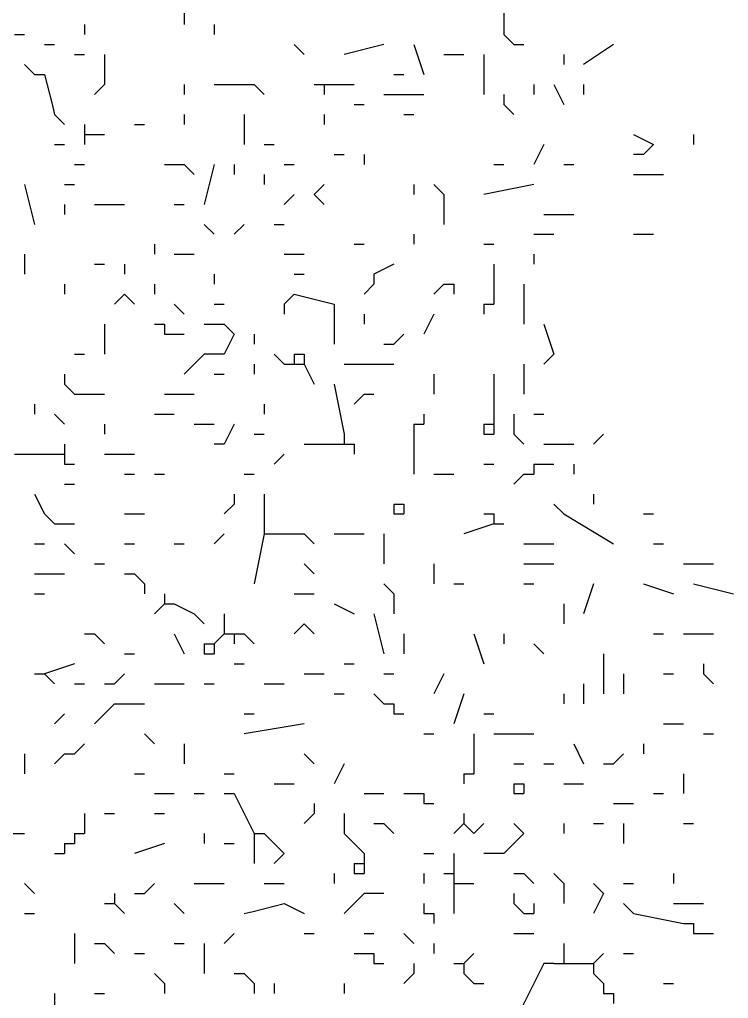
# Model space of a CAD drawing. Header units: inches. Extents: x 0 to 7.16, y 0 to 9.76.
# Drawn here: x 5.215 to 5.925, y 6.385 to 7.365 of the extents above; entities that cross this region are included whole.
import ezdxf

# ---------------------------------------------------------------- set-up
doc = ezdxf.new("R2010")
doc.units = ezdxf.units.IN
doc.header["$MEASUREMENT"] = 0

# ---------------------------------------------------------------- blocks, each defined once
blk = doc.blocks.new('drevoo')
at = {"linetype": 'Continuous'}
for points in [[(186.53022, -560.22012), (186.53022, -560.25012)], [(186.85022, -560.22012), (186.85022, -560.26012)], [(186.43022, -560.25012), (186.43022, -560.26012)], [(186.56022, -560.25012), (186.56022, -560.26012)], [(186.36022, -560.26012), (186.37022, -560.26012)], [(186.85022, -560.26012), (186.86022, -560.27012)], [(186.39022, -560.27012), (186.40022, -560.27012)], [(186.64022, -560.27012), (186.65022, -560.28012)], [(186.73022, -560.27012), (186.69022, -560.28012)], [(186.76022, -560.27012), (186.77022, -560.30012)], [(186.86022, -560.27012), (186.87022, -560.27012)], [(186.96022, -560.27012), (186.93022, -560.29012)], [(186.42022, -560.28012), (186.43022, -560.28012)], [(186.45022, -560.28012), (186.45022, -560.31012)], [(186.79022, -560.28012), (186.81022, -560.28012)], [(186.83022, -560.28012), (186.83022, -560.32012)], [(186.91022, -560.28012), (186.91022, -560.29012)], [(186.37022, -560.29012), (186.38022, -560.30012)], [(186.38022, -560.30012), (186.39022, -560.30012), (186.39822, -560.33112), (186.40022, -560.34012)], [(186.74022, -560.30012), (186.75022, -560.30012)], [(186.45022, -560.31012), (186.44022, -560.32012)], [(186.53022, -560.31012), (186.53022, -560.32012)], [(186.56022, -560.31012), (186.60022, -560.31012)], [(186.60022, -560.31012), (186.61022, -560.32012)], [(186.66022, -560.31012), (186.67022, -560.31012)], [(186.67022, -560.31012), (186.67022, -560.32012)], [(186.67022, -560.31012), (186.68022, -560.31012)], [(186.68022, -560.31012), (186.70022, -560.31012)], [(186.88022, -560.31012), (186.88022, -560.32012)], [(186.90022, -560.31012), (186.91022, -560.33012)], [(186.93022, -560.31012), (186.93022, -560.32012)], [(186.73022, -560.32012), (186.77022, -560.32012)], [(186.85022, -560.32012), (186.85022, -560.33012)], [(186.70022, -560.33012), (186.71022, -560.33012)], [(186.85022, -560.33012), (186.86022, -560.34012)], [(186.40022, -560.34012), (186.41022, -560.35012)], [(186.53022, -560.34012), (186.53022, -560.35012)], [(186.59022, -560.34012), (186.59022, -560.37012)], [(186.67022, -560.34012), (186.67022, -560.35012)], [(186.75022, -560.34012), (186.76022, -560.34012)], [(186.43022, -560.35012), (186.43022, -560.36012)], [(186.48022, -560.35012), (186.49022, -560.35012)], [(186.43022, -560.36012), (186.43022, -560.37012)], [(186.43022, -560.36012), (186.44022, -560.36012)], [(186.44022, -560.36012), (186.45022, -560.36012)], [(186.98022, -560.36012), (187.00022, -560.37012), (186.99022, -560.38012), (186.98022, -560.38012)], [(187.04022, -560.36012), (187.04022, -560.37012)], [(186.40022, -560.37012), (186.41022, -560.37012)], [(186.61022, -560.37012), (186.62022, -560.37012)], [(186.89022, -560.37012), (186.88022, -560.39012)], [(186.68022, -560.38012), (186.69022, -560.38012)], [(186.71022, -560.38012), (186.71022, -560.39012)], [(186.42022, -560.39012), (186.43022, -560.39012)], [(186.51022, -560.39012), (186.53022, -560.39012)], [(186.53022, -560.39012), (186.54022, -560.40012)], [(186.56022, -560.39012), (186.55022, -560.43012)], [(186.58022, -560.39012), (186.58022, -560.40012)], [(186.63022, -560.39012), (186.64022, -560.39012)], [(186.84022, -560.39012), (186.85022, -560.39012)], [(186.91022, -560.39012), (186.92022, -560.39012)], [(186.61022, -560.40012), (186.61022, -560.41012)], [(186.98022, -560.40012), (187.01022, -560.40012)], [(186.37022, -560.41012), (186.38022, -560.45012)], [(186.41022, -560.41012), (186.42022, -560.41012)], [(186.67022, -560.41012), (186.66022, -560.42012)], [(186.76022, -560.41012), (186.76022, -560.42012)], [(186.78022, -560.41012), (186.79022, -560.42012)], [(186.88022, -560.41012), (186.83022, -560.42012)], [(186.64022, -560.42012), (186.63022, -560.43012)], [(186.66022, -560.42012), (186.67022, -560.43012)], [(186.79022, -560.42012), (186.79022, -560.45012)], [(186.41022, -560.43012), (186.41022, -560.44012)], [(186.44022, -560.43012), (186.47022, -560.43012)], [(186.52022, -560.43012), (186.53022, -560.43012)], [(186.89022, -560.44012), (186.92022, -560.44012)], [(186.55022, -560.45012), (186.56022, -560.46012)], [(186.59022, -560.45012), (186.58022, -560.46012)], [(186.62022, -560.45012), (186.63022, -560.45012)], [(186.76022, -560.46012), (186.76022, -560.47012)], [(186.88022, -560.46012), (186.90022, -560.46012)], [(186.98022, -560.46012), (187.00022, -560.46012)], [(186.50022, -560.47012), (186.50022, -560.48012)], [(186.70022, -560.47012), (186.71022, -560.47012)], [(186.83022, -560.47012), (186.84022, -560.47012)], [(186.37022, -560.48012), (186.37022, -560.50012)], [(186.52022, -560.48012), (186.54022, -560.48012)], [(186.63022, -560.48012), (186.65022, -560.48012)], [(186.88022, -560.48012), (186.88022, -560.49012)], [(186.44022, -560.49012), (186.45022, -560.49012)], [(186.47022, -560.49012), (186.47022, -560.50012)], [(186.74022, -560.49012), (186.72022, -560.50012), (186.72022, -560.51012)], [(186.84022, -560.49012), (186.84022, -560.52012)], [(186.56022, -560.50012), (186.56022, -560.51012)], [(186.64022, -560.50012), (186.65022, -560.50012)], [(186.41022, -560.51012), (186.41022, -560.52012)], [(186.50022, -560.51012), (186.50022, -560.52012)], [(186.72022, -560.51012), (186.71022, -560.52012)], [(186.79022, -560.51012), (186.78022, -560.52012)], [(186.79022, -560.51012), (186.80022, -560.51012)], [(186.80022, -560.51012), (186.80022, -560.52012)], [(186.87022, -560.51012), (186.87022, -560.55012)], [(186.47022, -560.52012), (186.46022, -560.53012)], [(186.47022, -560.52012), (186.48022, -560.53012)], [(186.64022, -560.52012), (186.63022, -560.53012)], [(186.64022, -560.52012), (186.68022, -560.53012), (186.68022, -560.57012)], [(186.84022, -560.52012), (186.84022, -560.53012)], [(186.52022, -560.53012), (186.53022, -560.54012)], [(186.56022, -560.53012), (186.57022, -560.53012)], [(186.63022, -560.53012), (186.63022, -560.54012)], [(186.83022, -560.53012), (186.83022, -560.54012)], [(186.83022, -560.53012), (186.84022, -560.53012)], [(186.71022, -560.54012), (186.71022, -560.55012)], [(186.78022, -560.54012), (186.77022, -560.56012)], [(186.45022, -560.55012), (186.45022, -560.58012)], [(186.50022, -560.55012), (186.51022, -560.55012)], [(186.51022, -560.55012), (186.51022, -560.56012)], [(186.55022, -560.55012), (186.57022, -560.55012)], [(186.57022, -560.55012), (186.58022, -560.56012)], [(186.89022, -560.55012), (186.90022, -560.58012), (186.89022, -560.59012)], [(186.51022, -560.56012), (186.52022, -560.56012)], [(186.52022, -560.56012), (186.53022, -560.56012)], [(186.58022, -560.56012), (186.57022, -560.58012), (186.55022, -560.58012)], [(186.60022, -560.56012), (186.60022, -560.57012)], [(186.75022, -560.56012), (186.74022, -560.57012)], [(186.73022, -560.57012), (186.74022, -560.57012)], [(186.42022, -560.58012), (186.43022, -560.58012)], [(186.55022, -560.58012), (186.54022, -560.59012)], [(186.62022, -560.58012), (186.63022, -560.59012)], [(186.64022, -560.58012), (186.64022, -560.59012)], [(186.64022, -560.58012), (186.65022, -560.58012)], [(186.65022, -560.58012), (186.65022, -560.59012)], [(186.54022, -560.59012), (186.53022, -560.60012)], [(186.60022, -560.59012), (186.60022, -560.60012)], [(186.63022, -560.59012), (186.64022, -560.59012)], [(186.64022, -560.59012), (186.65022, -560.59012)], [(186.65022, -560.59012), (186.66022, -560.61012)], [(186.69022, -560.59012), (186.74022, -560.59012)], [(186.87022, -560.59012), (186.87022, -560.62012)], [(186.41022, -560.60012), (186.41022, -560.61012)], [(186.56022, -560.60012), (186.57022, -560.60012)], [(186.78022, -560.60012), (186.78022, -560.62012)], [(186.84022, -560.60012), (186.84022, -560.64012)], [(186.41022, -560.61012), (186.42022, -560.62012)], [(186.68022, -560.61012), (186.69022, -560.66012)], [(186.42022, -560.62012), (186.45022, -560.62012)], [(186.51022, -560.62012), (186.54022, -560.62012)], [(186.71022, -560.62012), (186.70022, -560.63012)], [(186.71022, -560.62012), (186.72022, -560.62012)], [(186.38022, -560.63012), (186.38022, -560.64012)], [(186.61022, -560.63012), (186.61022, -560.64012)], [(186.40022, -560.64012), (186.41022, -560.65012)], [(186.50022, -560.64012), (186.52022, -560.64012)], [(186.77022, -560.64012), (186.77022, -560.65012)], [(186.84022, -560.64012), (186.84022, -560.65012)], [(186.86022, -560.64012), (186.86022, -560.66012)], [(186.88022, -560.64012), (186.89022, -560.64012)], [(186.45022, -560.65012), (186.45022, -560.66012)], [(186.54022, -560.65012), (186.56022, -560.65012)], [(186.58022, -560.65012), (186.57022, -560.67012), (186.56022, -560.67012)], [(186.76022, -560.65012), (186.76022, -560.66012)], [(186.76022, -560.65012), (186.77022, -560.65012)], [(186.83022, -560.65012), (186.83022, -560.66012)], [(186.83022, -560.65012), (186.84022, -560.65012)], [(186.84022, -560.65012), (186.84022, -560.66012)], [(186.60022, -560.66012), (186.61022, -560.66012)], [(186.69022, -560.66012), (186.69022, -560.67012)], [(186.76022, -560.66012), (186.76022, -560.70012)], [(186.83022, -560.66012), (186.84022, -560.66012)], [(186.86022, -560.66012), (186.87022, -560.67012)], [(186.95022, -560.66012), (186.94022, -560.67012)], [(186.41022, -560.67012), (186.41022, -560.68012)], [(186.65022, -560.67012), (186.68022, -560.67012)], [(186.68022, -560.67012), (186.69022, -560.67012)], [(186.69022, -560.67012), (186.70022, -560.67012)], [(186.70022, -560.67012), (186.70022, -560.68012)], [(186.89022, -560.67012), (186.92022, -560.67012)], [(186.36022, -560.68012), (186.40022, -560.68012)], [(186.40022, -560.68012), (186.41022, -560.68012)], [(186.41022, -560.68012), (186.41022, -560.69012)], [(186.45022, -560.68012), (186.48022, -560.68012)], [(186.63022, -560.68012), (186.62022, -560.69012)], [(186.41022, -560.69012), (186.42022, -560.69012)], [(186.83022, -560.69012), (186.84022, -560.69012)], [(186.88022, -560.69012), (186.88022, -560.70012)], [(186.88022, -560.69012), (186.89022, -560.69012)], [(186.89022, -560.69012), (186.90022, -560.69012)], [(186.92022, -560.69012), (186.92022, -560.70012)], [(186.47022, -560.70012), (186.48022, -560.70012)], [(186.50022, -560.70012), (186.51022, -560.70012)], [(186.59022, -560.70012), (186.60022, -560.70012)], [(186.78022, -560.70012), (186.80022, -560.70012)], [(186.87022, -560.70012), (186.86022, -560.71012)], [(186.87022, -560.70012), (186.88022, -560.70012)], [(186.41022, -560.71012), (186.42022, -560.71012)], [(186.38022, -560.72012), (186.39022, -560.74012)], [(186.58022, -560.72012), (186.58022, -560.73012)], [(186.61022, -560.72012), (186.61022, -560.75012)], [(186.94022, -560.72012), (186.94022, -560.73012)], [(186.58022, -560.73012), (186.57022, -560.74012)], [(186.74022, -560.73012), (186.74022, -560.74012)], [(186.74022, -560.73012), (186.75022, -560.73012)], [(186.75022, -560.73012), (186.75022, -560.74012)], [(186.90022, -560.73012), (186.91022, -560.74012)], [(186.39022, -560.74012), (186.40022, -560.75012)], [(186.47022, -560.74012), (186.49022, -560.74012)], [(186.74022, -560.74012), (186.75022, -560.74012)], [(186.83022, -560.74012), (186.84022, -560.74012)], [(186.84022, -560.74012), (186.84022, -560.75012)], [(186.91022, -560.74012), (186.96022, -560.77012)], [(186.99022, -560.74012), (187.00022, -560.74012)], [(186.40022, -560.75012), (186.42022, -560.75012)], [(186.61022, -560.75012), (186.61022, -560.76012)], [(186.84022, -560.75012), (186.81022, -560.76012)], [(186.84022, -560.75012), (186.85022, -560.75012)], [(186.57022, -560.76012), (186.56022, -560.77012)], [(186.61022, -560.76012), (186.60022, -560.81012)], [(186.61022, -560.76012), (186.62022, -560.76012)], [(186.62022, -560.76012), (186.65022, -560.76012)], [(186.65022, -560.76012), (186.66022, -560.77012)], [(186.68022, -560.76012), (186.71022, -560.76012)], [(186.73022, -560.76012), (186.73022, -560.79012)], [(186.38022, -560.77012), (186.39022, -560.77012)], [(186.41022, -560.77012), (186.42022, -560.78012)], [(186.47022, -560.77012), (186.48022, -560.77012)], [(186.52022, -560.77012), (186.53022, -560.77012)], [(186.87022, -560.77012), (186.90022, -560.77012)], [(187.00022, -560.77012), (187.01022, -560.77012)], [(186.44022, -560.79012), (186.45022, -560.79012)], [(186.65022, -560.79012), (186.66022, -560.80012)], [(186.78022, -560.79012), (186.78022, -560.81012)], [(186.87022, -560.79012), (186.90022, -560.79012)], [(187.03022, -560.79012), (187.06022, -560.79012)], [(186.38022, -560.80012), (186.41022, -560.80012)], [(186.47022, -560.80012), (186.48022, -560.80012)], [(186.48022, -560.80012), (186.49022, -560.81012)], [(186.49022, -560.81012), (186.49022, -560.82012)], [(186.73022, -560.81012), (186.74022, -560.82012)], [(186.80022, -560.81012), (186.81022, -560.81012)], [(186.87022, -560.81012), (186.88022, -560.81012)], [(186.94022, -560.81012), (186.93022, -560.84012)], [(186.99022, -560.81012), (187.02022, -560.82012)], [(187.04022, -560.81012), (187.08022, -560.82012)], [(186.38022, -560.82012), (186.39022, -560.82012)], [(186.51022, -560.82012), (186.51022, -560.83012)], [(186.64022, -560.82012), (186.66022, -560.82012)], [(186.74022, -560.82012), (186.74022, -560.84012)], [(186.51022, -560.83012), (186.50022, -560.84012)], [(186.51022, -560.83012), (186.52022, -560.83012)], [(186.52022, -560.83012), (186.54022, -560.84012)], [(186.68022, -560.83012), (186.70022, -560.84012)], [(186.91022, -560.83012), (186.91022, -560.85012)], [(186.54022, -560.84012), (186.55022, -560.85012)], [(186.57022, -560.84012), (186.57022, -560.85012)], [(186.72022, -560.84012), (186.73022, -560.88012)], [(186.57022, -560.85012), (186.57022, -560.86012)], [(186.64022, -560.86012), (186.65022, -560.85012), (186.66022, -560.86012)], [(186.43022, -560.86012), (186.44022, -560.86012)], [(186.44022, -560.86012), (186.45022, -560.87012)], [(186.52022, -560.86012), (186.53022, -560.88012)], [(186.57022, -560.86012), (186.56022, -560.87012)], [(186.57022, -560.86012), (186.58022, -560.86012)], [(186.58022, -560.86012), (186.58022, -560.87012)], [(186.58022, -560.86012), (186.59022, -560.86012)], [(186.59022, -560.86012), (186.60022, -560.87012)], [(186.75022, -560.86012), (186.75022, -560.88012)], [(186.82022, -560.86012), (186.83022, -560.89012)], [(186.85022, -560.86012), (186.85022, -560.87012)], [(187.00022, -560.86012), (187.01022, -560.86012)], [(187.03022, -560.86012), (187.06022, -560.86012)], [(186.55022, -560.87012), (186.55022, -560.88012)], [(186.55022, -560.87012), (186.56022, -560.87012)], [(186.56022, -560.87012), (186.56022, -560.88012)], [(186.88022, -560.87012), (186.89022, -560.88012)], [(186.47022, -560.88012), (186.48022, -560.88012)], [(186.55022, -560.88012), (186.56022, -560.88012)], [(186.95022, -560.88012), (186.95022, -560.92012)], [(186.42022, -560.89012), (186.39022, -560.90012)], [(186.58022, -560.89012), (186.59022, -560.89012)], [(186.69022, -560.89012), (186.70022, -560.89012)], [(187.05022, -560.89012), (187.05022, -560.90012)], [(186.38022, -560.90012), (186.39022, -560.90012)], [(186.39022, -560.90012), (186.40022, -560.91012)], [(186.47022, -560.90012), (186.46022, -560.91012)], [(186.65022, -560.90012), (186.67022, -560.90012)], [(186.73022, -560.90012), (186.74022, -560.90012)], [(186.79022, -560.90012), (186.78022, -560.92012)], [(186.97022, -560.90012), (186.97022, -560.92012)], [(187.01022, -560.90012), (187.02022, -560.90012)], [(187.05022, -560.90012), (187.06022, -560.91012)], [(186.42022, -560.91012), (186.43022, -560.91012)], [(186.45022, -560.91012), (186.46022, -560.91012)], [(186.50022, -560.91012), (186.53022, -560.91012)], [(186.55022, -560.91012), (186.56022, -560.91012)], [(186.61022, -560.91012), (186.63022, -560.91012)], [(186.93022, -560.91012), (186.93022, -560.93012)], [(186.68022, -560.92012), (186.69022, -560.92012)], [(186.72022, -560.92012), (186.73022, -560.93012)], [(186.81022, -560.92012), (186.80022, -560.95012)], [(186.91022, -560.92012), (186.91022, -560.93012)], [(186.46022, -560.93012), (186.45022, -560.94012)], [(186.46022, -560.93012), (186.49022, -560.93012)], [(186.73022, -560.93012), (186.74022, -560.93012)], [(186.74022, -560.93012), (186.74022, -560.94012)], [(186.41022, -560.94012), (186.40022, -560.95012)], [(186.45022, -560.94012), (186.44022, -560.95012)], [(186.59022, -560.94012), (186.60022, -560.94012)], [(186.74022, -560.94012), (186.75022, -560.94012)], [(186.83022, -560.94012), (186.84022, -560.94012)], [(186.65022, -560.95012), (186.59022, -560.96012)], [(187.01022, -560.95012), (187.03022, -560.95012)], [(186.49022, -560.96012), (186.50022, -560.97012)], [(186.77022, -560.96012), (186.78022, -560.96012)], [(186.82022, -560.96012), (186.82022, -560.99012)], [(186.84022, -560.96012), (186.88022, -560.96012)], [(187.05022, -560.96012), (187.06022, -560.96012)], [(186.43022, -560.97012), (186.42022, -560.98012)], [(186.53022, -560.97012), (186.53022, -560.99012)], [(186.92022, -560.97012), (186.93022, -560.99012)], [(186.99022, -560.97012), (186.99022, -560.98012)], [(186.37022, -560.98012), (186.37022, -561.00012)], [(186.41022, -560.98012), (186.40022, -560.99012)], [(186.41022, -560.98012), (186.42022, -560.98012)], [(186.65022, -560.98012), (186.66022, -560.99012)], [(186.97022, -560.98012), (186.96022, -560.99012)], [(186.69022, -560.99012), (186.68022, -561.01012)], [(186.82022, -560.99012), (186.82022, -561.00012)], [(186.86022, -560.99012), (186.87022, -560.99012)], [(186.89022, -560.99012), (186.90022, -560.99012)], [(186.95022, -560.99012), (186.96022, -560.99012)], [(186.48022, -561.00012), (186.49022, -561.00012)], [(186.57022, -561.00012), (186.58022, -561.00012)], [(186.81022, -561.00012), (186.81022, -561.01012)], [(186.81022, -561.00012), (186.82022, -561.00012)], [(187.03022, -561.00012), (187.03022, -561.02012)], [(186.62022, -561.01012), (186.64022, -561.01012)], [(186.86022, -561.01012), (186.86022, -561.02012)], [(186.86022, -561.01012), (186.87022, -561.01012)], [(186.87022, -561.01012), (186.87022, -561.02012)], [(186.91022, -561.01012), (186.93022, -561.01012)], [(186.50022, -561.02012), (186.52022, -561.02012)], [(186.54022, -561.02012), (186.55022, -561.02012)], [(186.57022, -561.02012), (186.58022, -561.02012), (186.60022, -561.06012)], [(186.71022, -561.02012), (186.73022, -561.02012)], [(186.75022, -561.02012), (186.76022, -561.02012)], [(186.76022, -561.02012), (186.77022, -561.02012)], [(186.77022, -561.02012), (186.77022, -561.03012)], [(186.86022, -561.02012), (186.87022, -561.02012)], [(187.00022, -561.02012), (187.01022, -561.02012)], [(186.66022, -561.03012), (186.66022, -561.04012)], [(186.77022, -561.03012), (186.78022, -561.03012)], [(186.96022, -561.03012), (186.98022, -561.03012)], [(186.43022, -561.04012), (186.43022, -561.05012)], [(186.45022, -561.04012), (186.46022, -561.04012)], [(186.50022, -561.04012), (186.51022, -561.04012)], [(186.66022, -561.04012), (186.65022, -561.05012)], [(186.69022, -561.04012), (186.69022, -561.06012), (186.71022, -561.08012)], [(186.81022, -561.04012), (186.81022, -561.05012)], [(186.43022, -561.05012), (186.43022, -561.06012)], [(186.72022, -561.05012), (186.73022, -561.05012)], [(186.73022, -561.05012), (186.74022, -561.06012)], [(186.81022, -561.05012), (186.80022, -561.06012)], [(186.81022, -561.05012), (186.82022, -561.06012)], [(186.83022, -561.05012), (186.82022, -561.06012)], [(186.86022, -561.05012), (186.87022, -561.06012), (186.85022, -561.08012), (186.83022, -561.08012)], [(186.91022, -561.05012), (186.91022, -561.06012)], [(186.94022, -561.05012), (186.95022, -561.05012)], [(186.97022, -561.05012), (186.97022, -561.07012)], [(187.03022, -561.05012), (187.04022, -561.05012)], [(186.35022, -561.06012), (186.37022, -561.06012)], [(186.42022, -561.06012), (186.42022, -561.07012)], [(186.42022, -561.06012), (186.43022, -561.06012)], [(186.55022, -561.06012), (186.55022, -561.07012)], [(186.60022, -561.06012), (186.60022, -561.07012)], [(186.60022, -561.06012), (186.61022, -561.06012)], [(186.61022, -561.06012), (186.63022, -561.08012), (186.62022, -561.09012)], [(186.41022, -561.07012), (186.41022, -561.08012)], [(186.41022, -561.07012), (186.42022, -561.07012)], [(186.51022, -561.07012), (186.48022, -561.08012)], [(186.57022, -561.07012), (186.58022, -561.07012)], [(186.60022, -561.07012), (186.60022, -561.09012)], [(186.40022, -561.08012), (186.41022, -561.08012)], [(186.71022, -561.08012), (186.71022, -561.09012)], [(186.77022, -561.08012), (186.78022, -561.08012)], [(186.80022, -561.08012), (186.80022, -561.09012)], [(186.70022, -561.09012), (186.70022, -561.10012)], [(186.70022, -561.09012), (186.71022, -561.09012)], [(186.71022, -561.09012), (186.71022, -561.10012)], [(186.80022, -561.09012), (186.80022, -561.10012)], [(186.68022, -561.10012), (186.68022, -561.11012)], [(186.70022, -561.10012), (186.71022, -561.10012)], [(186.77022, -561.10012), (186.77022, -561.11012)], [(186.79022, -561.10012), (186.80022, -561.10012)], [(186.80022, -561.10012), (186.80022, -561.11012)], [(186.86022, -561.10012), (186.87022, -561.10012)], [(186.87022, -561.10012), (186.88022, -561.11012)], [(186.90022, -561.10012), (186.91022, -561.11012)], [(187.02022, -561.10012), (187.02022, -561.11012)], [(186.37022, -561.11012), (186.38022, -561.12012)], [(186.50022, -561.11012), (186.49022, -561.12012)], [(186.54022, -561.11012), (186.57022, -561.11012)], [(186.61022, -561.11012), (186.63022, -561.11012)], [(186.80022, -561.11012), (186.80022, -561.12012)], [(186.80022, -561.11012), (186.81022, -561.11012)], [(186.81022, -561.11012), (186.82022, -561.11012)], [(186.91022, -561.11012), (186.91022, -561.12012)], [(186.94022, -561.11012), (186.95022, -561.12012)], [(186.97022, -561.11012), (186.98022, -561.11012)], [(186.46022, -561.12012), (186.46022, -561.13012)], [(186.48022, -561.12012), (186.49022, -561.12012)], [(186.73022, -561.12012), (186.71022, -561.12012), (186.69022, -561.14012)], [(186.80022, -561.12012), (186.80022, -561.14012)], [(186.86022, -561.12012), (186.86022, -561.13012)], [(186.91022, -561.12012), (186.91022, -561.13012)], [(186.95022, -561.12012), (186.94022, -561.14012)], [(186.45022, -561.13012), (186.46022, -561.13012)], [(186.46022, -561.13012), (186.47022, -561.14012)], [(186.52022, -561.13012), (186.53022, -561.14012)], [(186.59022, -561.14012), (186.59922, -561.13812), (186.63022, -561.13012), (186.65022, -561.14012)], [(186.77022, -561.13012), (186.77022, -561.14012)], [(186.86022, -561.13012), (186.87022, -561.14012)], [(186.88022, -561.13012), (186.88022, -561.14012)], [(186.97022, -561.13012), (186.98022, -561.14012)], [(187.02022, -561.13012), (187.05022, -561.13012)], [(186.37022, -561.14012), (186.38022, -561.14012)], [(186.77022, -561.14012), (186.78022, -561.14012)], [(186.78022, -561.14012), (186.78022, -561.15012)], [(186.87022, -561.14012), (186.88022, -561.14012)], [(186.98022, -561.14012), (187.03022, -561.15012)], [(187.03022, -561.15012), (187.04022, -561.15012)], [(187.04022, -561.15012), (187.04022, -561.16012)], [(186.42022, -561.16012), (186.42022, -561.19012)], [(186.58022, -561.16012), (186.57022, -561.17012)], [(186.65022, -561.16012), (186.66022, -561.16012)], [(186.71022, -561.16012), (186.72022, -561.16012)], [(186.75022, -561.16012), (186.76022, -561.17012)], [(186.86022, -561.16012), (186.88022, -561.16012)], [(187.04022, -561.16012), (187.05022, -561.16012)], [(187.05022, -561.16012), (187.06022, -561.16012)], [(186.44022, -561.17012), (186.45022, -561.17012)], [(186.45022, -561.17012), (186.46022, -561.18012)], [(186.52022, -561.17012), (186.53022, -561.17012)], [(186.55022, -561.17012), (186.55022, -561.20012)], [(186.78022, -561.17012), (186.78022, -561.18012)], [(186.91022, -561.17012), (186.91022, -561.18012)], [(186.48022, -561.18012), (186.49022, -561.18012)], [(186.70022, -561.18012), (186.71022, -561.18012)], [(186.71022, -561.18012), (186.72022, -561.18012)], [(186.72022, -561.18012), (186.72022, -561.19012)], [(186.82022, -561.18012), (186.81022, -561.19012)], [(186.91022, -561.18012), (186.91022, -561.19012)], [(186.95022, -561.18012), (186.94022, -561.19012)], [(186.97022, -561.18012), (186.98022, -561.18012)], [(186.72022, -561.19012), (186.73022, -561.19012)], [(186.76022, -561.19012), (186.76022, -561.20012)], [(186.80022, -561.19012), (186.81022, -561.19012)], [(186.81022, -561.19012), (186.81022, -561.20012)], [(186.90022, -561.19012), (186.89022, -561.19012), (186.86022, -561.25012)], [(186.90022, -561.19012), (186.91022, -561.19012)], [(186.91022, -561.19012), (186.92022, -561.19012)], [(186.92022, -561.19012), (186.93022, -561.19012)], [(186.93022, -561.19012), (186.94022, -561.19012)], [(186.94022, -561.19012), (186.94022, -561.20012)], [(186.50022, -561.20012), (186.51022, -561.21012)], [(186.58022, -561.20012), (186.59022, -561.20012)], [(186.59022, -561.20012), (186.60022, -561.21012)], [(186.76022, -561.20012), (186.75022, -561.21012)], [(186.81022, -561.20012), (186.82022, -561.21012)], [(186.94022, -561.20012), (186.95022, -561.21012)], [(186.51022, -561.21012), (186.51022, -561.22012)], [(186.60022, -561.21012), (186.60022, -561.22012)], [(186.62022, -561.21012), (186.62022, -561.22012)], [(186.69022, -561.21012), (186.69022, -561.22012)], [(186.82022, -561.21012), (186.83022, -561.21012)], [(186.95022, -561.21012), (186.95022, -561.22012)], [(187.01022, -561.21012), (187.02022, -561.21012)], [(186.40022, -561.22012), (186.40022, -561.26012)], [(186.44022, -561.22012), (186.45022, -561.22012)], [(186.95022, -561.22012), (186.96022, -561.22012)], [(186.96022, -561.22012), (186.96022, -561.23012)]]:
    blk.add_lwpolyline(points, dxfattribs=at)
blk = doc.blocks.new('A$C347C32FF')
at = {"color": 1, "linetype": 'Continuous'}
blk.add_blockref('drevoo', (-181.15022, 567.61012), dxfattribs=at)

msp = doc.modelspace()

# ---------------------------------------------------------------- block references
msp.add_blockref('A$C347C32FF', (0, 0))

doc.saveas('drawing.dxf')
